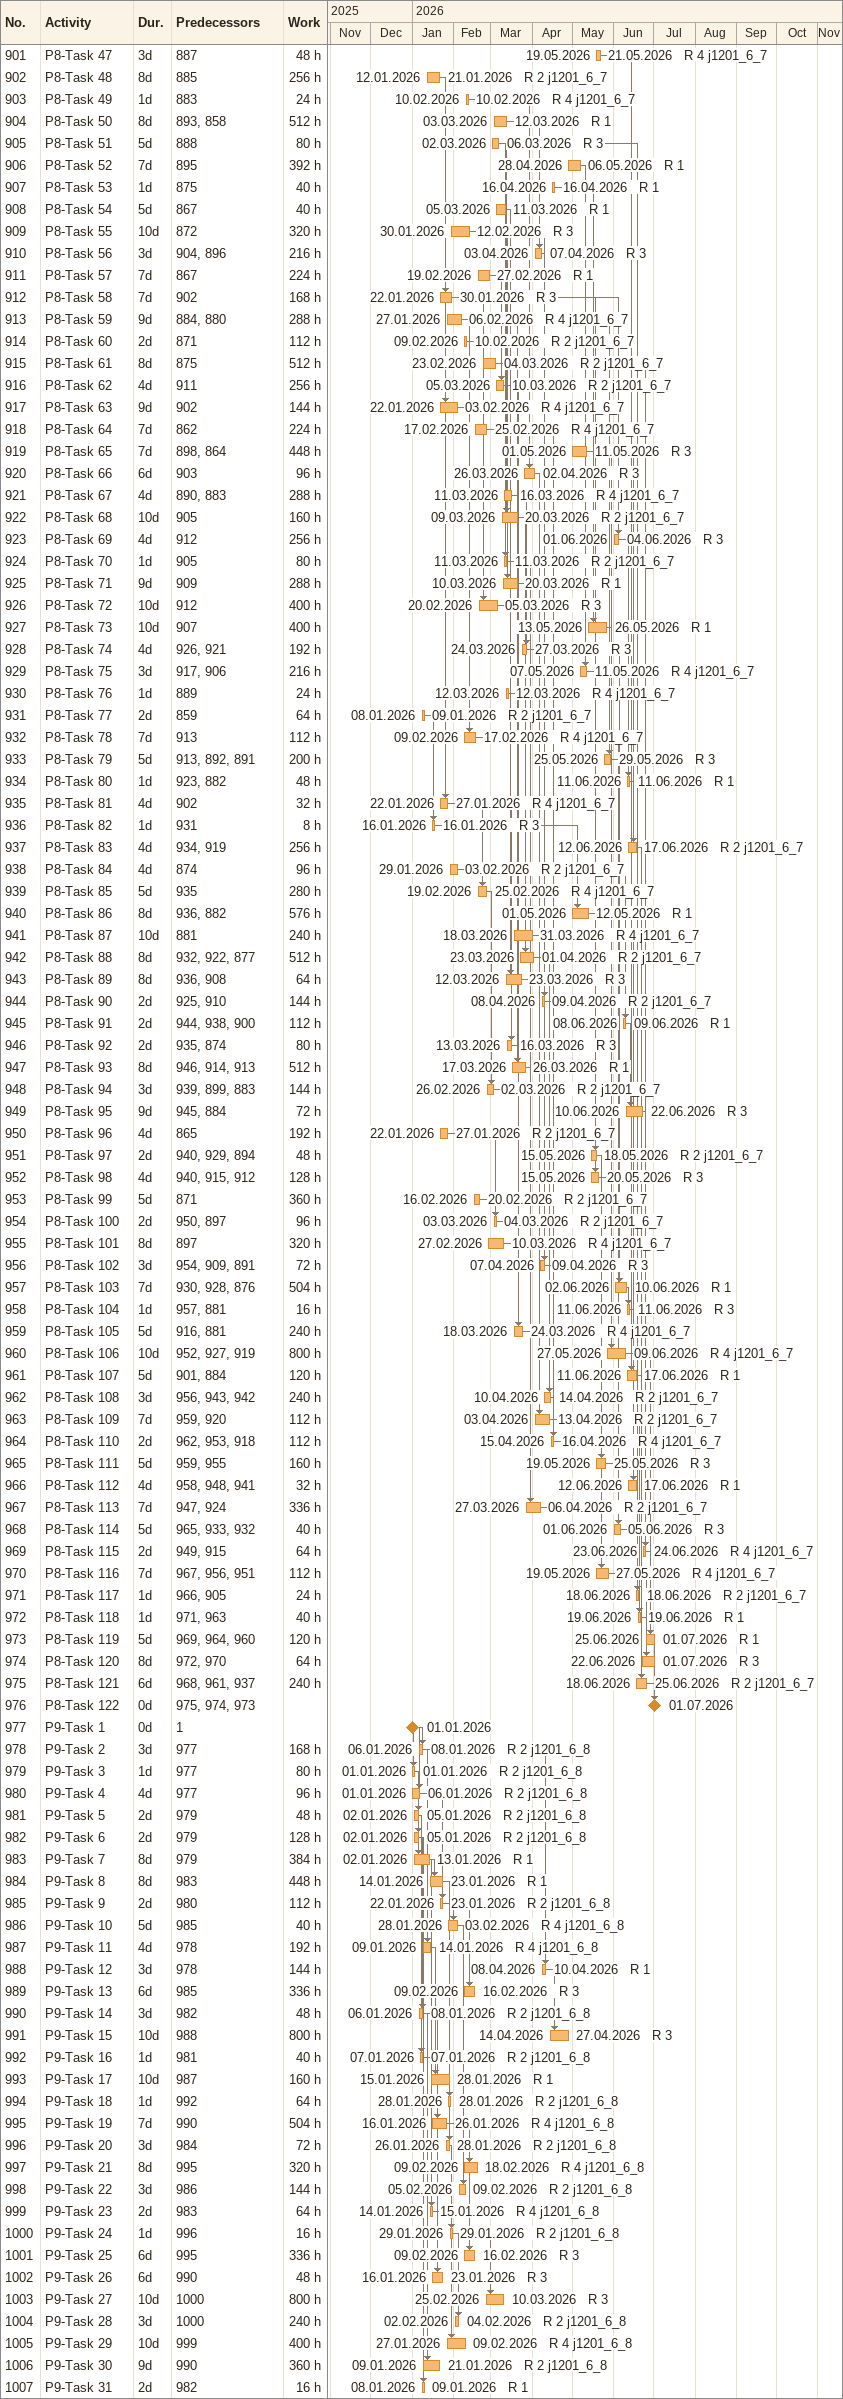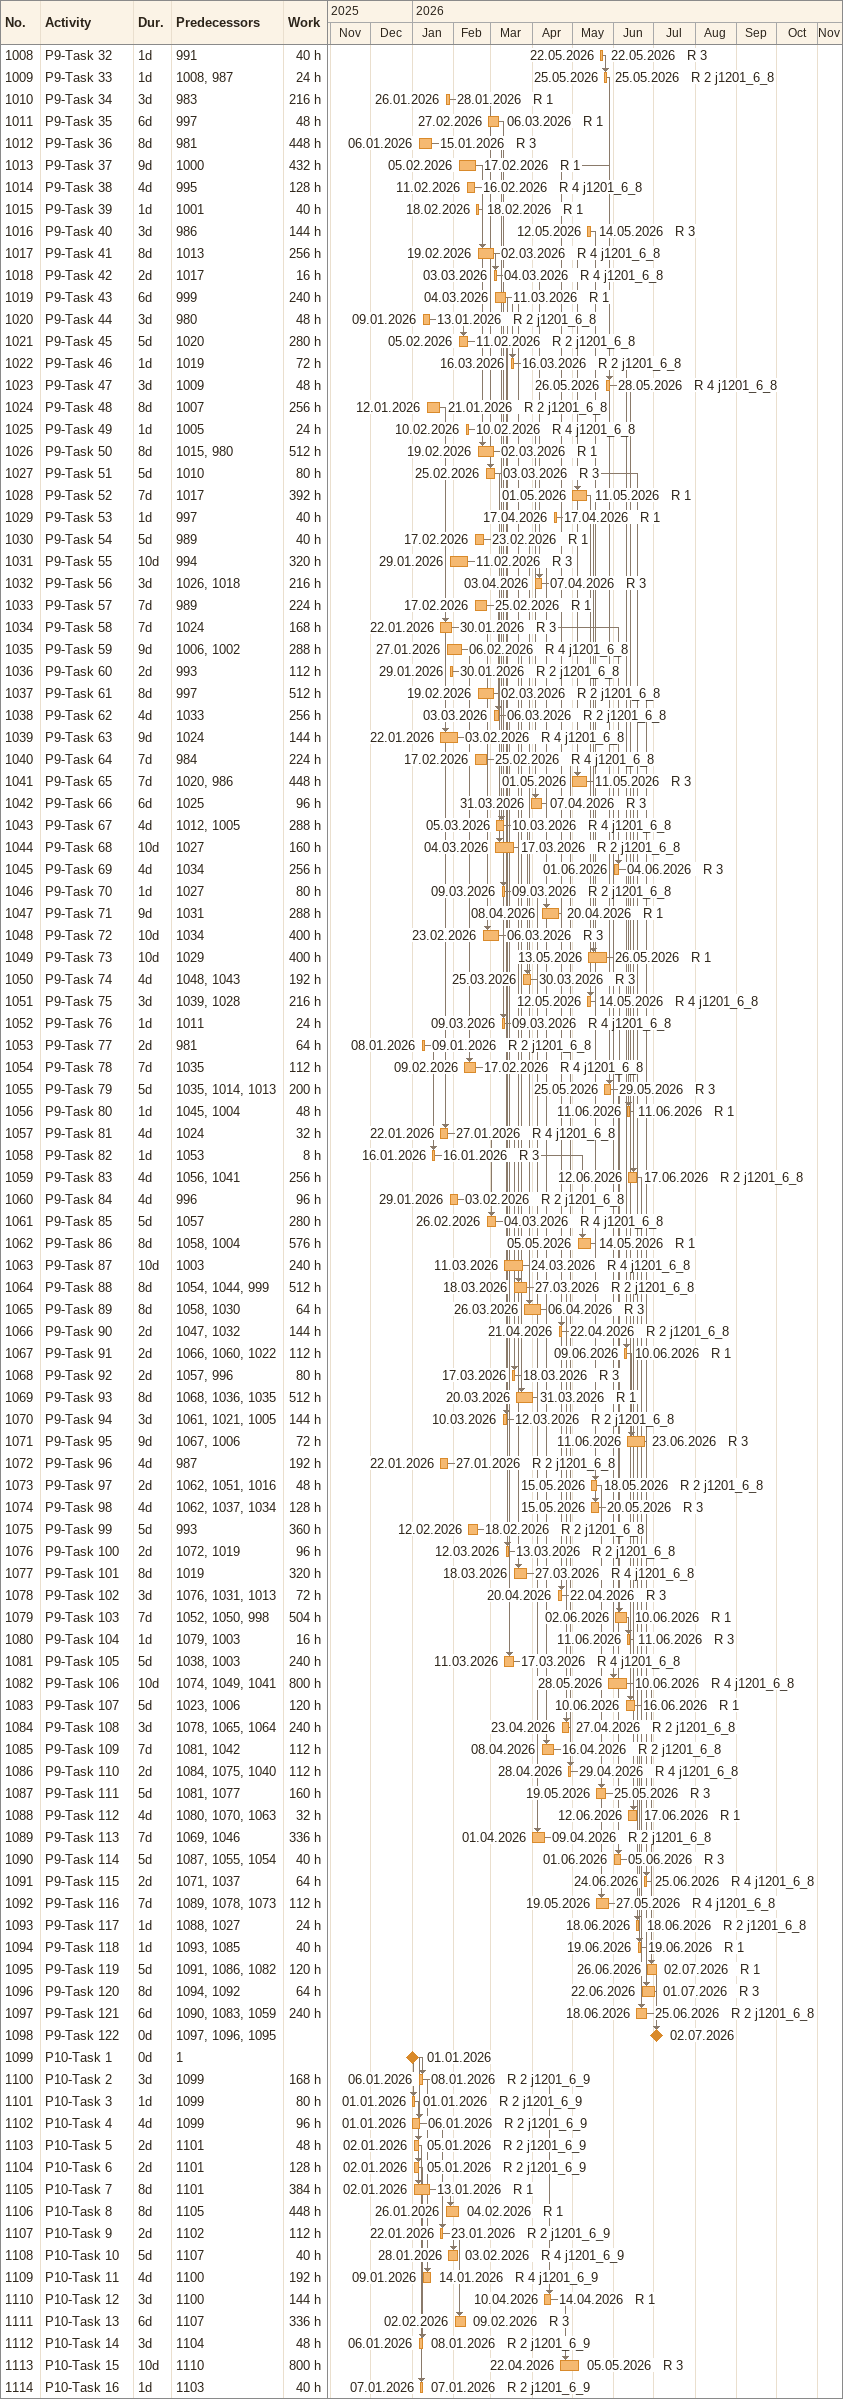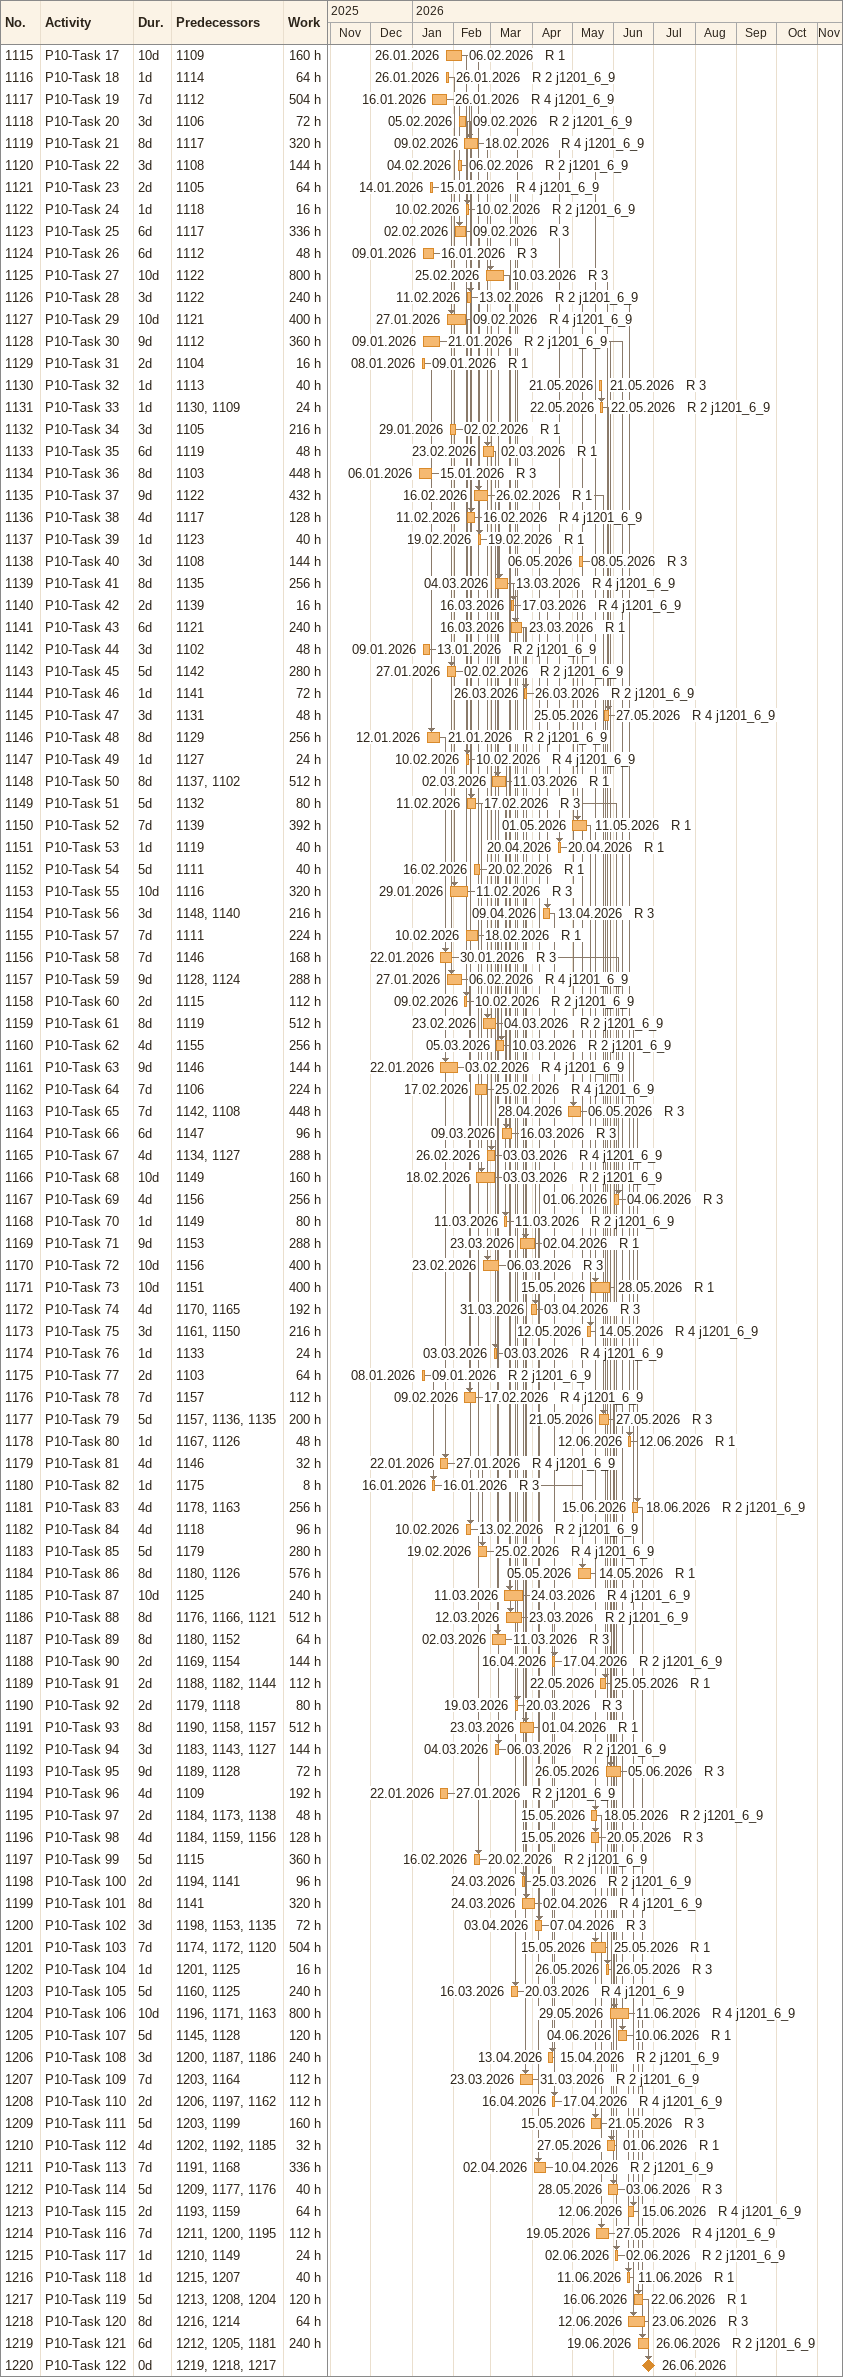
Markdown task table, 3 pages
| ID | Task | Duration | Start | Finish | Predecessors | Resources | Work (h) |
|---|---|---|---|---|---|---|---|
| 901 | P8-Task 47 | 3d | 2026-05-19 | 2026-05-21 | 887 | R 4 j1201_6_7 | 48 |
| 902 | P8-Task 48 | 8d | 2026-01-12 | 2026-01-21 | 885 | R 2 j1201_6_7 | 256 |
| 903 | P8-Task 49 | 1d | 2026-02-10 | 2026-02-10 | 883 | R 4 j1201_6_7 | 24 |
| 904 | P8-Task 50 | 8d | 2026-03-03 | 2026-03-12 | 893, 858 | R 1 | 512 |
| 905 | P8-Task 51 | 5d | 2026-03-02 | 2026-03-06 | 888 | R 3 | 80 |
| 906 | P8-Task 52 | 7d | 2026-04-28 | 2026-05-06 | 895 | R 1 | 392 |
| 907 | P8-Task 53 | 1d | 2026-04-16 | 2026-04-16 | 875 | R 1 | 40 |
| 908 | P8-Task 54 | 5d | 2026-03-05 | 2026-03-11 | 867 | R 1 | 40 |
| 909 | P8-Task 55 | 10d | 2026-01-30 | 2026-02-12 | 872 | R 3 | 320 |
| 910 | P8-Task 56 | 3d | 2026-04-03 | 2026-04-07 | 904, 896 | R 3 | 216 |
| 911 | P8-Task 57 | 7d | 2026-02-19 | 2026-02-27 | 867 | R 1 | 224 |
| 912 | P8-Task 58 | 7d | 2026-01-22 | 2026-01-30 | 902 | R 3 | 168 |
| 913 | P8-Task 59 | 9d | 2026-01-27 | 2026-02-06 | 884, 880 | R 4 j1201_6_7 | 288 |
| 914 | P8-Task 60 | 2d | 2026-02-09 | 2026-02-10 | 871 | R 2 j1201_6_7 | 112 |
| 915 | P8-Task 61 | 8d | 2026-02-23 | 2026-03-04 | 875 | R 2 j1201_6_7 | 512 |
| 916 | P8-Task 62 | 4d | 2026-03-05 | 2026-03-10 | 911 | R 2 j1201_6_7 | 256 |
| 917 | P8-Task 63 | 9d | 2026-01-22 | 2026-02-03 | 902 | R 4 j1201_6_7 | 144 |
| 918 | P8-Task 64 | 7d | 2026-02-17 | 2026-02-25 | 862 | R 4 j1201_6_7 | 224 |
| 919 | P8-Task 65 | 7d | 2026-05-01 | 2026-05-11 | 898, 864 | R 3 | 448 |
| 920 | P8-Task 66 | 6d | 2026-03-26 | 2026-04-02 | 903 | R 3 | 96 |
| 921 | P8-Task 67 | 4d | 2026-03-11 | 2026-03-16 | 890, 883 | R 4 j1201_6_7 | 288 |
| 922 | P8-Task 68 | 10d | 2026-03-09 | 2026-03-20 | 905 | R 2 j1201_6_7 | 160 |
| 923 | P8-Task 69 | 4d | 2026-06-01 | 2026-06-04 | 912 | R 3 | 256 |
| 924 | P8-Task 70 | 1d | 2026-03-11 | 2026-03-11 | 905 | R 2 j1201_6_7 | 80 |
| 925 | P8-Task 71 | 9d | 2026-03-10 | 2026-03-20 | 909 | R 1 | 288 |
| 926 | P8-Task 72 | 10d | 2026-02-20 | 2026-03-05 | 912 | R 3 | 400 |
| 927 | P8-Task 73 | 10d | 2026-05-13 | 2026-05-26 | 907 | R 1 | 400 |
| 928 | P8-Task 74 | 4d | 2026-03-24 | 2026-03-27 | 926, 921 | R 3 | 192 |
| 929 | P8-Task 75 | 3d | 2026-05-07 | 2026-05-11 | 917, 906 | R 4 j1201_6_7 | 216 |
| 930 | P8-Task 76 | 1d | 2026-03-12 | 2026-03-12 | 889 | R 4 j1201_6_7 | 24 |
| 931 | P8-Task 77 | 2d | 2026-01-08 | 2026-01-09 | 859 | R 2 j1201_6_7 | 64 |
| 932 | P8-Task 78 | 7d | 2026-02-09 | 2026-02-17 | 913 | R 4 j1201_6_7 | 112 |
| 933 | P8-Task 79 | 5d | 2026-05-25 | 2026-05-29 | 913, 892, 891 | R 3 | 200 |
| 934 | P8-Task 80 | 1d | 2026-06-11 | 2026-06-11 | 923, 882 | R 1 | 48 |
| 935 | P8-Task 81 | 4d | 2026-01-22 | 2026-01-27 | 902 | R 4 j1201_6_7 | 32 |
| 936 | P8-Task 82 | 1d | 2026-01-16 | 2026-01-16 | 931 | R 3 | 8 |
| 937 | P8-Task 83 | 4d | 2026-06-12 | 2026-06-17 | 934, 919 | R 2 j1201_6_7 | 256 |
| 938 | P8-Task 84 | 4d | 2026-01-29 | 2026-02-03 | 874 | R 2 j1201_6_7 | 96 |
| 939 | P8-Task 85 | 5d | 2026-02-19 | 2026-02-25 | 935 | R 4 j1201_6_7 | 280 |
| 940 | P8-Task 86 | 8d | 2026-05-01 | 2026-05-12 | 936, 882 | R 1 | 576 |
| 941 | P8-Task 87 | 10d | 2026-03-18 | 2026-03-31 | 881 | R 4 j1201_6_7 | 240 |
| 942 | P8-Task 88 | 8d | 2026-03-23 | 2026-04-01 | 932, 922, 877 | R 2 j1201_6_7 | 512 |
| 943 | P8-Task 89 | 8d | 2026-03-12 | 2026-03-23 | 936, 908 | R 3 | 64 |
| 944 | P8-Task 90 | 2d | 2026-04-08 | 2026-04-09 | 925, 910 | R 2 j1201_6_7 | 144 |
| 945 | P8-Task 91 | 2d | 2026-06-08 | 2026-06-09 | 944, 938, 900 | R 1 | 112 |
| 946 | P8-Task 92 | 2d | 2026-03-13 | 2026-03-16 | 935, 874 | R 3 | 80 |
| 947 | P8-Task 93 | 8d | 2026-03-17 | 2026-03-26 | 946, 914, 913 | R 1 | 512 |
| 948 | P8-Task 94 | 3d | 2026-02-26 | 2026-03-02 | 939, 899, 883 | R 2 j1201_6_7 | 144 |
| 949 | P8-Task 95 | 9d | 2026-06-10 | 2026-06-22 | 945, 884 | R 3 | 72 |
| 950 | P8-Task 96 | 4d | 2026-01-22 | 2026-01-27 | 865 | R 2 j1201_6_7 | 192 |
| 951 | P8-Task 97 | 2d | 2026-05-15 | 2026-05-18 | 940, 929, 894 | R 2 j1201_6_7 | 48 |
| 952 | P8-Task 98 | 4d | 2026-05-15 | 2026-05-20 | 940, 915, 912 | R 3 | 128 |
| 953 | P8-Task 99 | 5d | 2026-02-16 | 2026-02-20 | 871 | R 2 j1201_6_7 | 360 |
| 954 | P8-Task 100 | 2d | 2026-03-03 | 2026-03-04 | 950, 897 | R 2 j1201_6_7 | 96 |
| 955 | P8-Task 101 | 8d | 2026-02-27 | 2026-03-10 | 897 | R 4 j1201_6_7 | 320 |
| 956 | P8-Task 102 | 3d | 2026-04-07 | 2026-04-09 | 954, 909, 891 | R 3 | 72 |
| 957 | P8-Task 103 | 7d | 2026-06-02 | 2026-06-10 | 930, 928, 876 | R 1 | 504 |
| 958 | P8-Task 104 | 1d | 2026-06-11 | 2026-06-11 | 957, 881 | R 3 | 16 |
| 959 | P8-Task 105 | 5d | 2026-03-18 | 2026-03-24 | 916, 881 | R 4 j1201_6_7 | 240 |
| 960 | P8-Task 106 | 10d | 2026-05-27 | 2026-06-09 | 952, 927, 919 | R 4 j1201_6_7 | 800 |
| 961 | P8-Task 107 | 5d | 2026-06-11 | 2026-06-17 | 901, 884 | R 1 | 120 |
| 962 | P8-Task 108 | 3d | 2026-04-10 | 2026-04-14 | 956, 943, 942 | R 2 j1201_6_7 | 240 |
| 963 | P8-Task 109 | 7d | 2026-04-03 | 2026-04-13 | 959, 920 | R 2 j1201_6_7 | 112 |
| 964 | P8-Task 110 | 2d | 2026-04-15 | 2026-04-16 | 962, 953, 918 | R 4 j1201_6_7 | 112 |
| 965 | P8-Task 111 | 5d | 2026-05-19 | 2026-05-25 | 959, 955 | R 3 | 160 |
| 966 | P8-Task 112 | 4d | 2026-06-12 | 2026-06-17 | 958, 948, 941 | R 1 | 32 |
| 967 | P8-Task 113 | 7d | 2026-03-27 | 2026-04-06 | 947, 924 | R 2 j1201_6_7 | 336 |
| 968 | P8-Task 114 | 5d | 2026-06-01 | 2026-06-05 | 965, 933, 932 | R 3 | 40 |
| 969 | P8-Task 115 | 2d | 2026-06-23 | 2026-06-24 | 949, 915 | R 4 j1201_6_7 | 64 |
| 970 | P8-Task 116 | 7d | 2026-05-19 | 2026-05-27 | 967, 956, 951 | R 4 j1201_6_7 | 112 |
| 971 | P8-Task 117 | 1d | 2026-06-18 | 2026-06-18 | 966, 905 | R 2 j1201_6_7 | 24 |
| 972 | P8-Task 118 | 1d | 2026-06-19 | 2026-06-19 | 971, 963 | R 1 | 40 |
| 973 | P8-Task 119 | 5d | 2026-06-25 | 2026-07-01 | 969, 964, 960 | R 1 | 120 |
| 974 | P8-Task 120 | 8d | 2026-06-22 | 2026-07-01 | 972, 970 | R 3 | 64 |
| 975 | P8-Task 121 | 6d | 2026-06-18 | 2026-06-25 | 968, 961, 937 | R 2 j1201_6_7 | 240 |
| 976 | P8-Task 122 | 0d | 2026-07-01 | 2026-07-01 | 975, 974, 973 |  |  |
| 977 | P9-Task 1 | 0d | 2026-01-01 | 2026-01-01 | 1 |  |  |
| 978 | P9-Task 2 | 3d | 2026-01-06 | 2026-01-08 | 977 | R 2 j1201_6_8 | 168 |
| 979 | P9-Task 3 | 1d | 2026-01-01 | 2026-01-01 | 977 | R 2 j1201_6_8 | 80 |
| 980 | P9-Task 4 | 4d | 2026-01-01 | 2026-01-06 | 977 | R 2 j1201_6_8 | 96 |
| 981 | P9-Task 5 | 2d | 2026-01-02 | 2026-01-05 | 979 | R 2 j1201_6_8 | 48 |
| 982 | P9-Task 6 | 2d | 2026-01-02 | 2026-01-05 | 979 | R 2 j1201_6_8 | 128 |
| 983 | P9-Task 7 | 8d | 2026-01-02 | 2026-01-13 | 979 | R 1 | 384 |
| 984 | P9-Task 8 | 8d | 2026-01-14 | 2026-01-23 | 983 | R 1 | 448 |
| 985 | P9-Task 9 | 2d | 2026-01-22 | 2026-01-23 | 980 | R 2 j1201_6_8 | 112 |
| 986 | P9-Task 10 | 5d | 2026-01-28 | 2026-02-03 | 985 | R 4 j1201_6_8 | 40 |
| 987 | P9-Task 11 | 4d | 2026-01-09 | 2026-01-14 | 978 | R 4 j1201_6_8 | 192 |
| 988 | P9-Task 12 | 3d | 2026-04-08 | 2026-04-10 | 978 | R 1 | 144 |
| 989 | P9-Task 13 | 6d | 2026-02-09 | 2026-02-16 | 985 | R 3 | 336 |
| 990 | P9-Task 14 | 3d | 2026-01-06 | 2026-01-08 | 982 | R 2 j1201_6_8 | 48 |
| 991 | P9-Task 15 | 10d | 2026-04-14 | 2026-04-27 | 988 | R 3 | 800 |
| 992 | P9-Task 16 | 1d | 2026-01-07 | 2026-01-07 | 981 | R 2 j1201_6_8 | 40 |
| 993 | P9-Task 17 | 10d | 2026-01-15 | 2026-01-28 | 987 | R 1 | 160 |
| 994 | P9-Task 18 | 1d | 2026-01-28 | 2026-01-28 | 992 | R 2 j1201_6_8 | 64 |
| 995 | P9-Task 19 | 7d | 2026-01-16 | 2026-01-26 | 990 | R 4 j1201_6_8 | 504 |
| 996 | P9-Task 20 | 3d | 2026-01-26 | 2026-01-28 | 984 | R 2 j1201_6_8 | 72 |
| 997 | P9-Task 21 | 8d | 2026-02-09 | 2026-02-18 | 995 | R 4 j1201_6_8 | 320 |
| 998 | P9-Task 22 | 3d | 2026-02-05 | 2026-02-09 | 986 | R 2 j1201_6_8 | 144 |
| 999 | P9-Task 23 | 2d | 2026-01-14 | 2026-01-15 | 983 | R 4 j1201_6_8 | 64 |
| 1000 | P9-Task 24 | 1d | 2026-01-29 | 2026-01-29 | 996 | R 2 j1201_6_8 | 16 |
| 1001 | P9-Task 25 | 6d | 2026-02-09 | 2026-02-16 | 995 | R 3 | 336 |
| 1002 | P9-Task 26 | 6d | 2026-01-16 | 2026-01-23 | 990 | R 3 | 48 |
| 1003 | P9-Task 27 | 10d | 2026-02-25 | 2026-03-10 | 1000 | R 3 | 800 |
| 1004 | P9-Task 28 | 3d | 2026-02-02 | 2026-02-04 | 1000 | R 2 j1201_6_8 | 240 |
| 1005 | P9-Task 29 | 10d | 2026-01-27 | 2026-02-09 | 999 | R 4 j1201_6_8 | 400 |
| 1006 | P9-Task 30 | 9d | 2026-01-09 | 2026-01-21 | 990 | R 2 j1201_6_8 | 360 |
| 1007 | P9-Task 31 | 2d | 2026-01-08 | 2026-01-09 | 982 | R 1 | 16 |
| 1008 | P9-Task 32 | 1d | 2026-05-22 | 2026-05-22 | 991 | R 3 | 40 |
| 1009 | P9-Task 33 | 1d | 2026-05-25 | 2026-05-25 | 1008, 987 | R 2 j1201_6_8 | 24 |
| 1010 | P9-Task 34 | 3d | 2026-01-26 | 2026-01-28 | 983 | R 1 | 216 |
| 1011 | P9-Task 35 | 6d | 2026-02-27 | 2026-03-06 | 997 | R 1 | 48 |
| 1012 | P9-Task 36 | 8d | 2026-01-06 | 2026-01-15 | 981 | R 3 | 448 |
| 1013 | P9-Task 37 | 9d | 2026-02-05 | 2026-02-17 | 1000 | R 1 | 432 |
| 1014 | P9-Task 38 | 4d | 2026-02-11 | 2026-02-16 | 995 | R 4 j1201_6_8 | 128 |
| 1015 | P9-Task 39 | 1d | 2026-02-18 | 2026-02-18 | 1001 | R 1 | 40 |
| 1016 | P9-Task 40 | 3d | 2026-05-12 | 2026-05-14 | 986 | R 3 | 144 |
| 1017 | P9-Task 41 | 8d | 2026-02-19 | 2026-03-02 | 1013 | R 4 j1201_6_8 | 256 |
| 1018 | P9-Task 42 | 2d | 2026-03-03 | 2026-03-04 | 1017 | R 4 j1201_6_8 | 16 |
| 1019 | P9-Task 43 | 6d | 2026-03-04 | 2026-03-11 | 999 | R 1 | 240 |
| 1020 | P9-Task 44 | 3d | 2026-01-09 | 2026-01-13 | 980 | R 2 j1201_6_8 | 48 |
| 1021 | P9-Task 45 | 5d | 2026-02-05 | 2026-02-11 | 1020 | R 2 j1201_6_8 | 280 |
| 1022 | P9-Task 46 | 1d | 2026-03-16 | 2026-03-16 | 1019 | R 2 j1201_6_8 | 72 |
| 1023 | P9-Task 47 | 3d | 2026-05-26 | 2026-05-28 | 1009 | R 4 j1201_6_8 | 48 |
| 1024 | P9-Task 48 | 8d | 2026-01-12 | 2026-01-21 | 1007 | R 2 j1201_6_8 | 256 |
| 1025 | P9-Task 49 | 1d | 2026-02-10 | 2026-02-10 | 1005 | R 4 j1201_6_8 | 24 |
| 1026 | P9-Task 50 | 8d | 2026-02-19 | 2026-03-02 | 1015, 980 | R 1 | 512 |
| 1027 | P9-Task 51 | 5d | 2026-02-25 | 2026-03-03 | 1010 | R 3 | 80 |
| 1028 | P9-Task 52 | 7d | 2026-05-01 | 2026-05-11 | 1017 | R 1 | 392 |
| 1029 | P9-Task 53 | 1d | 2026-04-17 | 2026-04-17 | 997 | R 1 | 40 |
| 1030 | P9-Task 54 | 5d | 2026-02-17 | 2026-02-23 | 989 | R 1 | 40 |
| 1031 | P9-Task 55 | 10d | 2026-01-29 | 2026-02-11 | 994 | R 3 | 320 |
| 1032 | P9-Task 56 | 3d | 2026-04-03 | 2026-04-07 | 1026, 1018 | R 3 | 216 |
| 1033 | P9-Task 57 | 7d | 2026-02-17 | 2026-02-25 | 989 | R 1 | 224 |
| 1034 | P9-Task 58 | 7d | 2026-01-22 | 2026-01-30 | 1024 | R 3 | 168 |
| 1035 | P9-Task 59 | 9d | 2026-01-27 | 2026-02-06 | 1006, 1002 | R 4 j1201_6_8 | 288 |
| 1036 | P9-Task 60 | 2d | 2026-01-29 | 2026-01-30 | 993 | R 2 j1201_6_8 | 112 |
| 1037 | P9-Task 61 | 8d | 2026-02-19 | 2026-03-02 | 997 | R 2 j1201_6_8 | 512 |
| 1038 | P9-Task 62 | 4d | 2026-03-03 | 2026-03-06 | 1033 | R 2 j1201_6_8 | 256 |
| 1039 | P9-Task 63 | 9d | 2026-01-22 | 2026-02-03 | 1024 | R 4 j1201_6_8 | 144 |
| 1040 | P9-Task 64 | 7d | 2026-02-17 | 2026-02-25 | 984 | R 4 j1201_6_8 | 224 |
| 1041 | P9-Task 65 | 7d | 2026-05-01 | 2026-05-11 | 1020, 986 | R 3 | 448 |
| 1042 | P9-Task 66 | 6d | 2026-03-31 | 2026-04-07 | 1025 | R 3 | 96 |
| 1043 | P9-Task 67 | 4d | 2026-03-05 | 2026-03-10 | 1012, 1005 | R 4 j1201_6_8 | 288 |
| 1044 | P9-Task 68 | 10d | 2026-03-04 | 2026-03-17 | 1027 | R 2 j1201_6_8 | 160 |
| 1045 | P9-Task 69 | 4d | 2026-06-01 | 2026-06-04 | 1034 | R 3 | 256 |
| 1046 | P9-Task 70 | 1d | 2026-03-09 | 2026-03-09 | 1027 | R 2 j1201_6_8 | 80 |
| 1047 | P9-Task 71 | 9d | 2026-04-08 | 2026-04-20 | 1031 | R 1 | 288 |
| 1048 | P9-Task 72 | 10d | 2026-02-23 | 2026-03-06 | 1034 | R 3 | 400 |
| 1049 | P9-Task 73 | 10d | 2026-05-13 | 2026-05-26 | 1029 | R 1 | 400 |
| 1050 | P9-Task 74 | 4d | 2026-03-25 | 2026-03-30 | 1048, 1043 | R 3 | 192 |
| 1051 | P9-Task 75 | 3d | 2026-05-12 | 2026-05-14 | 1039, 1028 | R 4 j1201_6_8 | 216 |
| 1052 | P9-Task 76 | 1d | 2026-03-09 | 2026-03-09 | 1011 | R 4 j1201_6_8 | 24 |
| 1053 | P9-Task 77 | 2d | 2026-01-08 | 2026-01-09 | 981 | R 2 j1201_6_8 | 64 |
| 1054 | P9-Task 78 | 7d | 2026-02-09 | 2026-02-17 | 1035 | R 4 j1201_6_8 | 112 |
| 1055 | P9-Task 79 | 5d | 2026-05-25 | 2026-05-29 | 1035, 1014, 1013 | R 3 | 200 |
| 1056 | P9-Task 80 | 1d | 2026-06-11 | 2026-06-11 | 1045, 1004 | R 1 | 48 |
| 1057 | P9-Task 81 | 4d | 2026-01-22 | 2026-01-27 | 1024 | R 4 j1201_6_8 | 32 |
| 1058 | P9-Task 82 | 1d | 2026-01-16 | 2026-01-16 | 1053 | R 3 | 8 |
| 1059 | P9-Task 83 | 4d | 2026-06-12 | 2026-06-17 | 1056, 1041 | R 2 j1201_6_8 | 256 |
| 1060 | P9-Task 84 | 4d | 2026-01-29 | 2026-02-03 | 996 | R 2 j1201_6_8 | 96 |
| 1061 | P9-Task 85 | 5d | 2026-02-26 | 2026-03-04 | 1057 | R 4 j1201_6_8 | 280 |
| 1062 | P9-Task 86 | 8d | 2026-05-05 | 2026-05-14 | 1058, 1004 | R 1 | 576 |
| 1063 | P9-Task 87 | 10d | 2026-03-11 | 2026-03-24 | 1003 | R 4 j1201_6_8 | 240 |
| 1064 | P9-Task 88 | 8d | 2026-03-18 | 2026-03-27 | 1054, 1044, 999 | R 2 j1201_6_8 | 512 |
| 1065 | P9-Task 89 | 8d | 2026-03-26 | 2026-04-06 | 1058, 1030 | R 3 | 64 |
| 1066 | P9-Task 90 | 2d | 2026-04-21 | 2026-04-22 | 1047, 1032 | R 2 j1201_6_8 | 144 |
| 1067 | P9-Task 91 | 2d | 2026-06-09 | 2026-06-10 | 1066, 1060, 1022 | R 1 | 112 |
| 1068 | P9-Task 92 | 2d | 2026-03-17 | 2026-03-18 | 1057, 996 | R 3 | 80 |
| 1069 | P9-Task 93 | 8d | 2026-03-20 | 2026-03-31 | 1068, 1036, 1035 | R 1 | 512 |
| 1070 | P9-Task 94 | 3d | 2026-03-10 | 2026-03-12 | 1061, 1021, 1005 | R 2 j1201_6_8 | 144 |
| 1071 | P9-Task 95 | 9d | 2026-06-11 | 2026-06-23 | 1067, 1006 | R 3 | 72 |
| 1072 | P9-Task 96 | 4d | 2026-01-22 | 2026-01-27 | 987 | R 2 j1201_6_8 | 192 |
| 1073 | P9-Task 97 | 2d | 2026-05-15 | 2026-05-18 | 1062, 1051, 1016 | R 2 j1201_6_8 | 48 |
| 1074 | P9-Task 98 | 4d | 2026-05-15 | 2026-05-20 | 1062, 1037, 1034 | R 3 | 128 |
| 1075 | P9-Task 99 | 5d | 2026-02-12 | 2026-02-18 | 993 | R 2 j1201_6_8 | 360 |
| 1076 | P9-Task 100 | 2d | 2026-03-12 | 2026-03-13 | 1072, 1019 | R 2 j1201_6_8 | 96 |
| 1077 | P9-Task 101 | 8d | 2026-03-18 | 2026-03-27 | 1019 | R 4 j1201_6_8 | 320 |
| 1078 | P9-Task 102 | 3d | 2026-04-20 | 2026-04-22 | 1076, 1031, 1013 | R 3 | 72 |
| 1079 | P9-Task 103 | 7d | 2026-06-02 | 2026-06-10 | 1052, 1050, 998 | R 1 | 504 |
| 1080 | P9-Task 104 | 1d | 2026-06-11 | 2026-06-11 | 1079, 1003 | R 3 | 16 |
| 1081 | P9-Task 105 | 5d | 2026-03-11 | 2026-03-17 | 1038, 1003 | R 4 j1201_6_8 | 240 |
| 1082 | P9-Task 106 | 10d | 2026-05-28 | 2026-06-10 | 1074, 1049, 1041 | R 4 j1201_6_8 | 800 |
| 1083 | P9-Task 107 | 5d | 2026-06-10 | 2026-06-16 | 1023, 1006 | R 1 | 120 |
| 1084 | P9-Task 108 | 3d | 2026-04-23 | 2026-04-27 | 1078, 1065, 1064 | R 2 j1201_6_8 | 240 |
| 1085 | P9-Task 109 | 7d | 2026-04-08 | 2026-04-16 | 1081, 1042 | R 2 j1201_6_8 | 112 |
| 1086 | P9-Task 110 | 2d | 2026-04-28 | 2026-04-29 | 1084, 1075, 1040 | R 4 j1201_6_8 | 112 |
| 1087 | P9-Task 111 | 5d | 2026-05-19 | 2026-05-25 | 1081, 1077 | R 3 | 160 |
| 1088 | P9-Task 112 | 4d | 2026-06-12 | 2026-06-17 | 1080, 1070, 1063 | R 1 | 32 |
| 1089 | P9-Task 113 | 7d | 2026-04-01 | 2026-04-09 | 1069, 1046 | R 2 j1201_6_8 | 336 |
| 1090 | P9-Task 114 | 5d | 2026-06-01 | 2026-06-05 | 1087, 1055, 1054 | R 3 | 40 |
| 1091 | P9-Task 115 | 2d | 2026-06-24 | 2026-06-25 | 1071, 1037 | R 4 j1201_6_8 | 64 |
| 1092 | P9-Task 116 | 7d | 2026-05-19 | 2026-05-27 | 1089, 1078, 1073 | R 4 j1201_6_8 | 112 |
| 1093 | P9-Task 117 | 1d | 2026-06-18 | 2026-06-18 | 1088, 1027 | R 2 j1201_6_8 | 24 |
| 1094 | P9-Task 118 | 1d | 2026-06-19 | 2026-06-19 | 1093, 1085 | R 1 | 40 |
| 1095 | P9-Task 119 | 5d | 2026-06-26 | 2026-07-02 | 1091, 1086, 1082 | R 1 | 120 |
| 1096 | P9-Task 120 | 8d | 2026-06-22 | 2026-07-01 | 1094, 1092 | R 3 | 64 |
| 1097 | P9-Task 121 | 6d | 2026-06-18 | 2026-06-25 | 1090, 1083, 1059 | R 2 j1201_6_8 | 240 |
| 1098 | P9-Task 122 | 0d | 2026-07-02 | 2026-07-02 | 1097, 1096, 1095 |  |  |
| 1099 | P10-Task 1 | 0d | 2026-01-01 | 2026-01-01 | 1 |  |  |
| 1100 | P10-Task 2 | 3d | 2026-01-06 | 2026-01-08 | 1099 | R 2 j1201_6_9 | 168 |
| 1101 | P10-Task 3 | 1d | 2026-01-01 | 2026-01-01 | 1099 | R 2 j1201_6_9 | 80 |
| 1102 | P10-Task 4 | 4d | 2026-01-01 | 2026-01-06 | 1099 | R 2 j1201_6_9 | 96 |
| 1103 | P10-Task 5 | 2d | 2026-01-02 | 2026-01-05 | 1101 | R 2 j1201_6_9 | 48 |
| 1104 | P10-Task 6 | 2d | 2026-01-02 | 2026-01-05 | 1101 | R 2 j1201_6_9 | 128 |
| 1105 | P10-Task 7 | 8d | 2026-01-02 | 2026-01-13 | 1101 | R 1 | 384 |
| 1106 | P10-Task 8 | 8d | 2026-01-26 | 2026-02-04 | 1105 | R 1 | 448 |
| 1107 | P10-Task 9 | 2d | 2026-01-22 | 2026-01-23 | 1102 | R 2 j1201_6_9 | 112 |
| 1108 | P10-Task 10 | 5d | 2026-01-28 | 2026-02-03 | 1107 | R 4 j1201_6_9 | 40 |
| 1109 | P10-Task 11 | 4d | 2026-01-09 | 2026-01-14 | 1100 | R 4 j1201_6_9 | 192 |
| 1110 | P10-Task 12 | 3d | 2026-04-10 | 2026-04-14 | 1100 | R 1 | 144 |
| 1111 | P10-Task 13 | 6d | 2026-02-02 | 2026-02-09 | 1107 | R 3 | 336 |
| 1112 | P10-Task 14 | 3d | 2026-01-06 | 2026-01-08 | 1104 | R 2 j1201_6_9 | 48 |
| 1113 | P10-Task 15 | 10d | 2026-04-22 | 2026-05-05 | 1110 | R 3 | 800 |
| 1114 | P10-Task 16 | 1d | 2026-01-07 | 2026-01-07 | 1103 | R 2 j1201_6_9 | 40 |
| 1115 | P10-Task 17 | 10d | 2026-01-26 | 2026-02-06 | 1109 | R 1 | 160 |
| 1116 | P10-Task 18 | 1d | 2026-01-26 | 2026-01-26 | 1114 | R 2 j1201_6_9 | 64 |
| 1117 | P10-Task 19 | 7d | 2026-01-16 | 2026-01-26 | 1112 | R 4 j1201_6_9 | 504 |
| 1118 | P10-Task 20 | 3d | 2026-02-05 | 2026-02-09 | 1106 | R 2 j1201_6_9 | 72 |
| 1119 | P10-Task 21 | 8d | 2026-02-09 | 2026-02-18 | 1117 | R 4 j1201_6_9 | 320 |
| 1120 | P10-Task 22 | 3d | 2026-02-04 | 2026-02-06 | 1108 | R 2 j1201_6_9 | 144 |
| 1121 | P10-Task 23 | 2d | 2026-01-14 | 2026-01-15 | 1105 | R 4 j1201_6_9 | 64 |
| 1122 | P10-Task 24 | 1d | 2026-02-10 | 2026-02-10 | 1118 | R 2 j1201_6_9 | 16 |
| 1123 | P10-Task 25 | 6d | 2026-02-02 | 2026-02-09 | 1117 | R 3 | 336 |
| 1124 | P10-Task 26 | 6d | 2026-01-09 | 2026-01-16 | 1112 | R 3 | 48 |
| 1125 | P10-Task 27 | 10d | 2026-02-25 | 2026-03-10 | 1122 | R 3 | 800 |
| 1126 | P10-Task 28 | 3d | 2026-02-11 | 2026-02-13 | 1122 | R 2 j1201_6_9 | 240 |
| 1127 | P10-Task 29 | 10d | 2026-01-27 | 2026-02-09 | 1121 | R 4 j1201_6_9 | 400 |
| 1128 | P10-Task 30 | 9d | 2026-01-09 | 2026-01-21 | 1112 | R 2 j1201_6_9 | 360 |
| 1129 | P10-Task 31 | 2d | 2026-01-08 | 2026-01-09 | 1104 | R 1 | 16 |
| 1130 | P10-Task 32 | 1d | 2026-05-21 | 2026-05-21 | 1113 | R 3 | 40 |
| 1131 | P10-Task 33 | 1d | 2026-05-22 | 2026-05-22 | 1130, 1109 | R 2 j1201_6_9 | 24 |
| 1132 | P10-Task 34 | 3d | 2026-01-29 | 2026-02-02 | 1105 | R 1 | 216 |
| 1133 | P10-Task 35 | 6d | 2026-02-23 | 2026-03-02 | 1119 | R 1 | 48 |
| 1134 | P10-Task 36 | 8d | 2026-01-06 | 2026-01-15 | 1103 | R 3 | 448 |
| 1135 | P10-Task 37 | 9d | 2026-02-16 | 2026-02-26 | 1122 | R 1 | 432 |
| 1136 | P10-Task 38 | 4d | 2026-02-11 | 2026-02-16 | 1117 | R 4 j1201_6_9 | 128 |
| 1137 | P10-Task 39 | 1d | 2026-02-19 | 2026-02-19 | 1123 | R 1 | 40 |
| 1138 | P10-Task 40 | 3d | 2026-05-06 | 2026-05-08 | 1108 | R 3 | 144 |
| 1139 | P10-Task 41 | 8d | 2026-03-04 | 2026-03-13 | 1135 | R 4 j1201_6_9 | 256 |
| 1140 | P10-Task 42 | 2d | 2026-03-16 | 2026-03-17 | 1139 | R 4 j1201_6_9 | 16 |
| 1141 | P10-Task 43 | 6d | 2026-03-16 | 2026-03-23 | 1121 | R 1 | 240 |
| 1142 | P10-Task 44 | 3d | 2026-01-09 | 2026-01-13 | 1102 | R 2 j1201_6_9 | 48 |
| 1143 | P10-Task 45 | 5d | 2026-01-27 | 2026-02-02 | 1142 | R 2 j1201_6_9 | 280 |
| 1144 | P10-Task 46 | 1d | 2026-03-26 | 2026-03-26 | 1141 | R 2 j1201_6_9 | 72 |
| 1145 | P10-Task 47 | 3d | 2026-05-25 | 2026-05-27 | 1131 | R 4 j1201_6_9 | 48 |
| 1146 | P10-Task 48 | 8d | 2026-01-12 | 2026-01-21 | 1129 | R 2 j1201_6_9 | 256 |
| 1147 | P10-Task 49 | 1d | 2026-02-10 | 2026-02-10 | 1127 | R 4 j1201_6_9 | 24 |
| 1148 | P10-Task 50 | 8d | 2026-03-02 | 2026-03-11 | 1137, 1102 | R 1 | 512 |
| 1149 | P10-Task 51 | 5d | 2026-02-11 | 2026-02-17 | 1132 | R 3 | 80 |
| 1150 | P10-Task 52 | 7d | 2026-05-01 | 2026-05-11 | 1139 | R 1 | 392 |
| 1151 | P10-Task 53 | 1d | 2026-04-20 | 2026-04-20 | 1119 | R 1 | 40 |
| 1152 | P10-Task 54 | 5d | 2026-02-16 | 2026-02-20 | 1111 | R 1 | 40 |
| 1153 | P10-Task 55 | 10d | 2026-01-29 | 2026-02-11 | 1116 | R 3 | 320 |
| 1154 | P10-Task 56 | 3d | 2026-04-09 | 2026-04-13 | 1148, 1140 | R 3 | 216 |
| 1155 | P10-Task 57 | 7d | 2026-02-10 | 2026-02-18 | 1111 | R 1 | 224 |
| 1156 | P10-Task 58 | 7d | 2026-01-22 | 2026-01-30 | 1146 | R 3 | 168 |
| 1157 | P10-Task 59 | 9d | 2026-01-27 | 2026-02-06 | 1128, 1124 | R 4 j1201_6_9 | 288 |
| 1158 | P10-Task 60 | 2d | 2026-02-09 | 2026-02-10 | 1115 | R 2 j1201_6_9 | 112 |
| 1159 | P10-Task 61 | 8d | 2026-02-23 | 2026-03-04 | 1119 | R 2 j1201_6_9 | 512 |
| 1160 | P10-Task 62 | 4d | 2026-03-05 | 2026-03-10 | 1155 | R 2 j1201_6_9 | 256 |
| 1161 | P10-Task 63 | 9d | 2026-01-22 | 2026-02-03 | 1146 | R 4 j1201_6_9 | 144 |
| 1162 | P10-Task 64 | 7d | 2026-02-17 | 2026-02-25 | 1106 | R 4 j1201_6_9 | 224 |
| 1163 | P10-Task 65 | 7d | 2026-04-28 | 2026-05-06 | 1142, 1108 | R 3 | 448 |
| 1164 | P10-Task 66 | 6d | 2026-03-09 | 2026-03-16 | 1147 | R 3 | 96 |
| 1165 | P10-Task 67 | 4d | 2026-02-26 | 2026-03-03 | 1134, 1127 | R 4 j1201_6_9 | 288 |
| 1166 | P10-Task 68 | 10d | 2026-02-18 | 2026-03-03 | 1149 | R 2 j1201_6_9 | 160 |
| 1167 | P10-Task 69 | 4d | 2026-06-01 | 2026-06-04 | 1156 | R 3 | 256 |
| 1168 | P10-Task 70 | 1d | 2026-03-11 | 2026-03-11 | 1149 | R 2 j1201_6_9 | 80 |
| 1169 | P10-Task 71 | 9d | 2026-03-23 | 2026-04-02 | 1153 | R 1 | 288 |
| 1170 | P10-Task 72 | 10d | 2026-02-23 | 2026-03-06 | 1156 | R 3 | 400 |
| 1171 | P10-Task 73 | 10d | 2026-05-15 | 2026-05-28 | 1151 | R 1 | 400 |
| 1172 | P10-Task 74 | 4d | 2026-03-31 | 2026-04-03 | 1170, 1165 | R 3 | 192 |
| 1173 | P10-Task 75 | 3d | 2026-05-12 | 2026-05-14 | 1161, 1150 | R 4 j1201_6_9 | 216 |
| 1174 | P10-Task 76 | 1d | 2026-03-03 | 2026-03-03 | 1133 | R 4 j1201_6_9 | 24 |
| 1175 | P10-Task 77 | 2d | 2026-01-08 | 2026-01-09 | 1103 | R 2 j1201_6_9 | 64 |
| 1176 | P10-Task 78 | 7d | 2026-02-09 | 2026-02-17 | 1157 | R 4 j1201_6_9 | 112 |
| 1177 | P10-Task 79 | 5d | 2026-05-21 | 2026-05-27 | 1157, 1136, 1135 | R 3 | 200 |
| 1178 | P10-Task 80 | 1d | 2026-06-12 | 2026-06-12 | 1167, 1126 | R 1 | 48 |
| 1179 | P10-Task 81 | 4d | 2026-01-22 | 2026-01-27 | 1146 | R 4 j1201_6_9 | 32 |
| 1180 | P10-Task 82 | 1d | 2026-01-16 | 2026-01-16 | 1175 | R 3 | 8 |
| 1181 | P10-Task 83 | 4d | 2026-06-15 | 2026-06-18 | 1178, 1163 | R 2 j1201_6_9 | 256 |
| 1182 | P10-Task 84 | 4d | 2026-02-10 | 2026-02-13 | 1118 | R 2 j1201_6_9 | 96 |
| 1183 | P10-Task 85 | 5d | 2026-02-19 | 2026-02-25 | 1179 | R 4 j1201_6_9 | 280 |
| 1184 | P10-Task 86 | 8d | 2026-05-05 | 2026-05-14 | 1180, 1126 | R 1 | 576 |
| 1185 | P10-Task 87 | 10d | 2026-03-11 | 2026-03-24 | 1125 | R 4 j1201_6_9 | 240 |
| 1186 | P10-Task 88 | 8d | 2026-03-12 | 2026-03-23 | 1176, 1166, 1121 | R 2 j1201_6_9 | 512 |
| 1187 | P10-Task 89 | 8d | 2026-03-02 | 2026-03-11 | 1180, 1152 | R 3 | 64 |
| 1188 | P10-Task 90 | 2d | 2026-04-16 | 2026-04-17 | 1169, 1154 | R 2 j1201_6_9 | 144 |
| 1189 | P10-Task 91 | 2d | 2026-05-22 | 2026-05-25 | 1188, 1182, 1144 | R 1 | 112 |
| 1190 | P10-Task 92 | 2d | 2026-03-19 | 2026-03-20 | 1179, 1118 | R 3 | 80 |
| 1191 | P10-Task 93 | 8d | 2026-03-23 | 2026-04-01 | 1190, 1158, 1157 | R 1 | 512 |
| 1192 | P10-Task 94 | 3d | 2026-03-04 | 2026-03-06 | 1183, 1143, 1127 | R 2 j1201_6_9 | 144 |
| 1193 | P10-Task 95 | 9d | 2026-05-26 | 2026-06-05 | 1189, 1128 | R 3 | 72 |
| 1194 | P10-Task 96 | 4d | 2026-01-22 | 2026-01-27 | 1109 | R 2 j1201_6_9 | 192 |
| 1195 | P10-Task 97 | 2d | 2026-05-15 | 2026-05-18 | 1184, 1173, 1138 | R 2 j1201_6_9 | 48 |
| 1196 | P10-Task 98 | 4d | 2026-05-15 | 2026-05-20 | 1184, 1159, 1156 | R 3 | 128 |
| 1197 | P10-Task 99 | 5d | 2026-02-16 | 2026-02-20 | 1115 | R 2 j1201_6_9 | 360 |
| 1198 | P10-Task 100 | 2d | 2026-03-24 | 2026-03-25 | 1194, 1141 | R 2 j1201_6_9 | 96 |
| 1199 | P10-Task 101 | 8d | 2026-03-24 | 2026-04-02 | 1141 | R 4 j1201_6_9 | 320 |
| 1200 | P10-Task 102 | 3d | 2026-04-03 | 2026-04-07 | 1198, 1153, 1135 | R 3 | 72 |
| 1201 | P10-Task 103 | 7d | 2026-05-15 | 2026-05-25 | 1174, 1172, 1120 | R 1 | 504 |
| 1202 | P10-Task 104 | 1d | 2026-05-26 | 2026-05-26 | 1201, 1125 | R 3 | 16 |
| 1203 | P10-Task 105 | 5d | 2026-03-16 | 2026-03-20 | 1160, 1125 | R 4 j1201_6_9 | 240 |
| 1204 | P10-Task 106 | 10d | 2026-05-29 | 2026-06-11 | 1196, 1171, 1163 | R 4 j1201_6_9 | 800 |
| 1205 | P10-Task 107 | 5d | 2026-06-04 | 2026-06-10 | 1145, 1128 | R 1 | 120 |
| 1206 | P10-Task 108 | 3d | 2026-04-13 | 2026-04-15 | 1200, 1187, 1186 | R 2 j1201_6_9 | 240 |
| 1207 | P10-Task 109 | 7d | 2026-03-23 | 2026-03-31 | 1203, 1164 | R 2 j1201_6_9 | 112 |
| 1208 | P10-Task 110 | 2d | 2026-04-16 | 2026-04-17 | 1206, 1197, 1162 | R 4 j1201_6_9 | 112 |
| 1209 | P10-Task 111 | 5d | 2026-05-15 | 2026-05-21 | 1203, 1199 | R 3 | 160 |
| 1210 | P10-Task 112 | 4d | 2026-05-27 | 2026-06-01 | 1202, 1192, 1185 | R 1 | 32 |
| 1211 | P10-Task 113 | 7d | 2026-04-02 | 2026-04-10 | 1191, 1168 | R 2 j1201_6_9 | 336 |
| 1212 | P10-Task 114 | 5d | 2026-05-28 | 2026-06-03 | 1209, 1177, 1176 | R 3 | 40 |
| 1213 | P10-Task 115 | 2d | 2026-06-12 | 2026-06-15 | 1193, 1159 | R 4 j1201_6_9 | 64 |
| 1214 | P10-Task 116 | 7d | 2026-05-19 | 2026-05-27 | 1211, 1200, 1195 | R 4 j1201_6_9 | 112 |
| 1215 | P10-Task 117 | 1d | 2026-06-02 | 2026-06-02 | 1210, 1149 | R 2 j1201_6_9 | 24 |
| 1216 | P10-Task 118 | 1d | 2026-06-11 | 2026-06-11 | 1215, 1207 | R 1 | 40 |
| 1217 | P10-Task 119 | 5d | 2026-06-16 | 2026-06-22 | 1213, 1208, 1204 | R 1 | 120 |
| 1218 | P10-Task 120 | 8d | 2026-06-12 | 2026-06-23 | 1216, 1214 | R 3 | 64 |
| 1219 | P10-Task 121 | 6d | 2026-06-19 | 2026-06-26 | 1212, 1205, 1181 | R 2 j1201_6_9 | 240 |
| 1220 | P10-Task 122 | 0d | 2026-06-26 | 2026-06-26 | 1219, 1218, 1217 |  |  |
